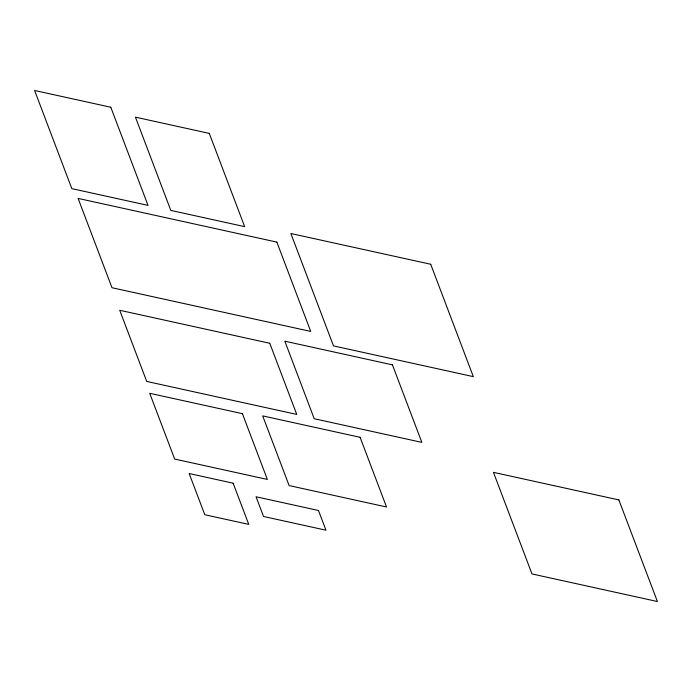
<?xml version="1.0" encoding="UTF-8"?>
<svg xmlns="http://www.w3.org/2000/svg" width="692" height="692" viewBox="0 0 692 692"><rect width="100%" height="100%" fill="white"/><g stroke="black" fill="none" stroke-linecap="round" stroke-linejoin="round"><path stroke-width="1.04" d="M110.798 107.243L34.6 90.479L71.83 188.631L148.027 205.386L110.798 107.243M209.287 133.4L135.442 117.156L170.803 210.403L244.648 226.639L209.287 133.4M430.701 264.257L290.874 233.507L333.492 345.888L473.328 376.638L430.701 264.257M276.861 242.113L78.109 198.405L111.992 287.725L310.734 331.433L276.861 242.113M392.433 364.857L284.819 341.182L314.229 418.721L421.843 442.387L392.433 364.857M269.768 343.275L119.725 310.275L146.713 381.43L296.756 414.43L269.768 343.275M360.099 437.309L262.692 415.892L289.126 485.576L386.534 506.994L360.099 437.309M242.416 413.678L149.714 393.29L174.661 459.047L267.354 479.435L242.416 413.678M618.864 499.927L493.448 472.342L531.984 573.936L657.4 601.521L618.864 499.927M233.126 483.198L189.167 473.527L204.789 514.718L248.748 524.389L233.126 483.198M318.484 510.488L256.049 496.761L263.522 516.474L325.967 530.202L318.484 510.488"/></g></svg>
